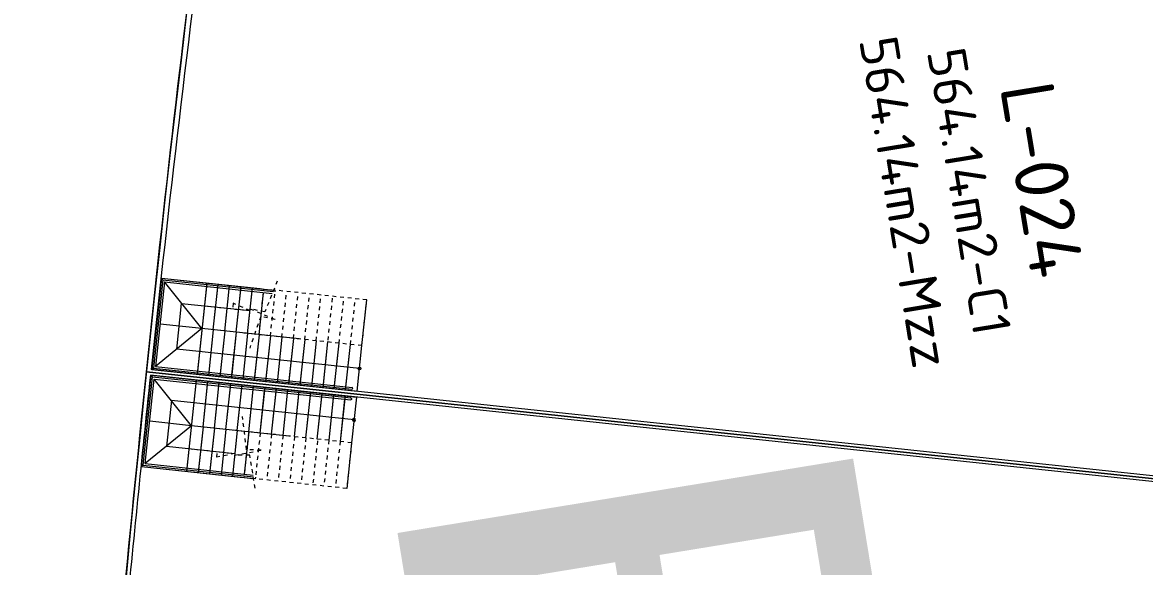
# Model space of a CAD drawing. Header units: metres. Extents: x 2 to 659295185, y -28 to 1124222152.
# Drawn here: x 655405.96 to 655435.25, y 1126561.16 to 1126575.36 of the extents above; entities that cross this region are included whole.
import ezdxf
from ezdxf.enums import TextEntityAlignment as Align

# ---------------------------------------------------------------- set-up
doc = ezdxf.new("R2010")
doc.units = ezdxf.units.M
doc.header["$MEASUREMENT"] = 0
for name, pattern in [('CCSM_C1_CUERPO CK$0$HIDDEN', [0.375, 0.25, -0.125]), ('CCSM_C1_CUERPO HP$0$CONTINUA', [0]), ('CONTINUA', [0]), ('HIDDEN', [0.375, 0.25, -0.125])]:
    doc.linetypes.add(name, pattern=pattern)
doc.layers.get('0').update_dxf_attribs({"linetype": 'CONTINUOUS'})
doc.layers.add('CCSM_C1_CUERPO HP$0$A-AREAS COMERCIALES', color=151, linetype='CONTINUOUS', plot=False)
for name, color, linetype in [('CCSM_C1_CUERPO HP$0$A-LOCAL ID', 7, 'CONTINUOUS'), ('CCSM_C1_CUERPO HP$0$A-PARED', 2, 'CCSM_C1_CUERPO HP$0$CONTINUA'), ('CCSM_C1_CUERPO HP$0$ID_AREA EXACTA', 7, 'CONTINUOUS'), ('CCSM_C1_CUERPO HP$0$ID_Nº LOCAL', 7, 'CONTINUOUS'), ('CCSM_C1_CUERPO HP$0$ID_RUBRO', 7, 'CONTINUOUS'), ('CCSM_C1_CUERPO HP$0$ID_USO', 7, 'CONTINUOUS')]:
    doc.layers.add(name, color=color, linetype=linetype)
doc.layers.add('NOMBRES LOCATARIOS', color=7, linetype='CONTINUA', lineweight=0)
doc.layers.add('XREF ESCALERAS', color=252, linetype='CONTINUOUS', lineweight=0)
doc.styles.add('CCSM_C1_CUERPO HP$0$ROMANS', font='romans__.ttf')
doc.styles.get("Standard").update_dxf_attribs({"font": 'tahoma.ttf'})

# ---------------------------------------------------------------- blocks, each defined once
blk = doc.blocks.new('CCSM_C1_CUERPO HP$0$IDENT LOCAL')
at = {"layer": 'CCSM_C1_CUERPO HP$0$ID_AREA EXACTA', "style": 'CCSM_C1_CUERPO HP$0$ROMANS'}
blk.add_attdef('AREA-EXACTA', text='', height=0.5, dxfattribs=at).set_placement((0, 1.245), align=Align.BOTTOM_CENTER)
at = {"layer": 'CCSM_C1_CUERPO HP$0$ID_Nº LOCAL', "style": 'CCSM_C1_CUERPO HP$0$ROMANS'}
blk.add_attdef('NºLOCAL', text='', height=0.7, dxfattribs=at).set_placement((0, 2.05), align=Align.BOTTOM_CENTER)
at = {"layer": 'CCSM_C1_CUERPO HP$0$ID_RUBRO', "style": 'CCSM_C1_CUERPO HP$0$ROMANS'}
blk.add_attdef('RUBRO', text='', height=0.35, dxfattribs=at).set_placement((0, 0.395), align=Align.BOTTOM_CENTER)
at = {"layer": 'CCSM_C1_CUERPO HP$0$ID_USO', "style": 'CCSM_C1_CUERPO HP$0$ROMANS'}
blk.add_attdef('USO', text='', height=0.35, dxfattribs=at).set_placement((0, -0.455), align=Align.BOTTOM_CENTER)
blk = doc.blocks.new('stairs3')
for p, q in [((655563.519, 1126395.991), (655562.335, 1126395.797)), ((655563.519, 1126395.991), (655562.335, 1126395.797)), ((655563.103, 1126391.667), (655565.383, 1126392.04))]:
    blk.add_line(p, q)
at = {"layer": 'XREF ESCALERAS'}
for p, q in [((655564.703, 1126396.185), (655563.519, 1126395.991)), ((655564.703, 1126396.185), (655563.519, 1126395.991)), ((655565.575, 1126390.866), (655564.703, 1126396.185)), ((655565.575, 1126390.866), (655564.703, 1126396.185)), ((655564.752, 1126395.889), (655563.568, 1126395.695)), ((655564.111, 1126396.088), (655564.887, 1126391.356)), ((655565.472, 1126390.94), (655564.637, 1126396.034)), ((655565.529, 1126390.899), (655564.686, 1126396.041)), ((655564.752, 1126395.889), (655564.712, 1126395.882)), ((655564.663, 1126395.874), (655563.568, 1126395.695)), ((655564.8, 1126395.593), (655563.616, 1126395.399)), ((655564.8, 1126395.593), (655564.761, 1126395.586)), ((655564.711, 1126395.578), (655563.616, 1126395.399)), ((655563.665, 1126395.103), (655564.849, 1126395.297)), ((655563.665, 1126395.103), (655564.76, 1126395.282)), ((655564.809, 1126395.29), (655564.849, 1126395.297)), ((655563.713, 1126394.807), (655564.897, 1126395.001)), ((655563.713, 1126394.807), (655564.808, 1126394.986)), ((655564.858, 1126394.994), (655564.897, 1126395.001)), ((655563.762, 1126394.511), (655564.946, 1126394.705)), ((655563.762, 1126394.511), (655564.857, 1126394.69)), ((655564.906, 1126394.698), (655564.946, 1126394.705)), ((655563.785, 1126394.367), (655564.198, 1126391.846)), ((655563.81, 1126394.215), (655564.994, 1126394.409)), ((655563.81, 1126394.215), (655564.906, 1126394.394)), ((655564.955, 1126394.402), (655564.994, 1126394.409)), ((655563.859, 1126393.919), (655565.043, 1126394.113)), ((655563.859, 1126393.919), (655564.954, 1126394.098)), ((655565.003, 1126394.106), (655565.043, 1126394.113)), ((655563.907, 1126393.622), (655565.091, 1126393.817)), ((655563.907, 1126393.622), (655565.003, 1126393.802)), ((655565.052, 1126393.81), (655565.091, 1126393.817)), ((655562.762, 1126393.435), (655562.723, 1126393.428)), ((655563.207, 1126390.478), (655562.73, 1126393.384)), ((655563.24, 1126390.524), (655562.772, 1126393.38)), ((655563.281, 1126390.581), (655562.823, 1126393.374)), ((655563.956, 1126393.326), (655562.86, 1126393.147)), ((655563.956, 1126393.326), (655565.14, 1126393.521)), ((655563.956, 1126393.326), (655565.051, 1126393.506)), ((655565.1, 1126393.514), (655565.14, 1126393.521)), ((655562.811, 1126393.139), (655562.772, 1126393.132)), ((655563.207, 1126390.478), (655562.787, 1126393.04)), ((655564.004, 1126393.03), (655562.82, 1126392.836)), ((655564.004, 1126393.03), (655562.909, 1126392.851)), ((655564.004, 1126393.03), (655565.188, 1126393.224)), ((655564.004, 1126393.03), (655565.1, 1126393.21)), ((655565.149, 1126393.218), (655565.188, 1126393.224)), ((655562.86, 1126392.843), (655562.82, 1126392.836)), ((655564.053, 1126392.734), (655562.869, 1126392.54)), ((655564.053, 1126392.734), (655562.957, 1126392.555)), ((655563.703, 1126391.159), (655563.412, 1126392.933)), ((655564.026, 1126392.897), (655564.198, 1126391.846)), ((655564.053, 1126392.734), (655565.237, 1126392.928)), ((655564.053, 1126392.734), (655565.148, 1126392.914)), ((655565.198, 1126392.922), (655565.237, 1126392.928)), ((655562.908, 1126392.547), (655562.869, 1126392.54)), ((655564.101, 1126392.438), (655562.917, 1126392.244)), ((655564.101, 1126392.438), (655563.006, 1126392.259)), ((655564.101, 1126392.438), (655565.286, 1126392.632)), ((655564.101, 1126392.438), (655565.197, 1126392.618)), ((655565.246, 1126392.626), (655565.286, 1126392.632)), ((655562.957, 1126392.251), (655562.917, 1126392.244)), ((655564.15, 1126392.142), (655562.966, 1126391.948)), ((655564.15, 1126392.142), (655563.054, 1126391.963)), ((655564.15, 1126392.142), (655565.334, 1126392.336)), ((655564.15, 1126392.142), (655565.245, 1126392.322)), ((655565.295, 1126392.33), (655565.334, 1126392.336)), ((655563.005, 1126391.955), (655562.966, 1126391.948)), ((655563.014, 1126391.652), (655565.383, 1126392.04)), ((655563.103, 1126391.667), (655565.294, 1126392.026)), ((655564.198, 1126391.846), (655563.282, 1126390.581)), ((655564.198, 1126391.846), (655565.471, 1126390.94)), ((655564.198, 1126391.846), (655564.376, 1126390.761)), ((655565.343, 1126392.034), (655565.383, 1126392.04)), ((655563.014, 1126391.652), (655563.054, 1126391.659)), ((655564.887, 1126391.356), (655563.703, 1126391.162)), ((655563.281, 1126390.581), (655565.472, 1126390.94)), ((655563.207, 1126390.478), (655565.575, 1126390.866)), ((655563.207, 1126390.478), (655565.575, 1126390.866)), ((655563.24, 1126390.524), (655565.529, 1126390.899)), ((655564.384, 1126390.711), (655564.391, 1126390.672)), ((655564.384, 1126390.711), (655564.391, 1126390.672)), ((655565.529, 1126390.899), (655565.575, 1126390.866)), ((655563.24, 1126390.524), (655563.207, 1126390.478))]:
    blk.add_line(p, q, dxfattribs=at)
at = {"layer": 'XREF ESCALERAS', "linetype": 'HIDDEN', "ltscale": 0.02}
for p, q in [((655563.519, 1126395.991), (655562.335, 1126395.797)), ((655562.335, 1126395.797), (655562.73, 1126393.384)), ((655563.568, 1126395.695), (655562.383, 1126395.501)), ((655563.616, 1126395.399), (655562.432, 1126395.205)), ((655563.616, 1126395.103), (655562.432, 1126394.909)), ((655563.713, 1126394.807), (655562.529, 1126394.613)), ((655563.762, 1126394.511), (655562.577, 1126394.317)), ((655563.81, 1126394.215), (655562.626, 1126394.02)), ((655563.859, 1126393.919), (655562.674, 1126393.724))]:
    blk.add_line(p, q, dxfattribs=at)
at = {"layer": 'XREF ESCALERAS', "linetype": 'CCSM_C1_CUERPO CK$0$HIDDEN', "ltscale": 0.02}
for p, q in [((655563.519, 1126395.991), (655563.785, 1126394.367)), ((655563.519, 1126395.991), (655564.026, 1126392.897)), ((655563.907, 1126393.622), (655562.723, 1126393.428)), ((655562.787, 1126393.04), (655562.73, 1126393.384)), ((655563.956, 1126393.326), (655562.772, 1126393.132))]:
    blk.add_line(p, q, dxfattribs=at)
for points in [[(655562.479, 1126393.412), (655563.342, 1126393.318), (655563.365, 1126392.919), (655563.46, 1126393.624), (655563.491, 1126393.243), (655564.362, 1126393.185)], [(655563.606, 1126391.749), (655563.412, 1126392.933), (655563.342, 1126392.457), (655563.486, 1126392.485)]]:
    blk.add_lwpolyline(points, dxfattribs=at)
at = {"layer": 'XREF ESCALERAS'}
blk.add_circle((655564.111, 1126396.088), 0.0379, dxfattribs=at)
blk.add_arc((655564.662, 1126396.031), 0.0258, 22.8201, 174.2948, dxfattribs=at)

msp = doc.modelspace()

# ---------------------------------------------------------------- linework, layer by layer
at = {"layer": 'CCSM_C1_CUERPO HP$0$A-AREAS COMERCIALES', "lineweight": 5}
msp.add_lwpolyline([(655409.196, 1126566.2383, -0.005573), (655410.7233, 1126579.4814), (655457.433, 1126573.4394), (655457.4106, 1126573.2664), (655459.272, 1126573.0255, 0.004013), (655458.4127, 1126566.0392), (655446.493, 1126567.4275, 0.0019877), (655445.931, 1126562.3406), (655409.196, 1126566.2383)], format="xyb", close=True, dxfattribs=at)
msp.add_lwpolyline([(655407.0297, 1126539.7732, -0.0110222), (655409.196, 1126566.2383), (655445.9309, 1126562.3406), (655445.3106, 1126556.1574), (655444.7636, 1126549.9712), (655456.7412, 1126548.9819, 0.0073484), (655455.8108, 1126535.6789, 0.0783457), (655451.3817, 1126536.0178, 0.1384603), (655447.2392, 1126534.54), (655443.8984, 1126537.5848), (655407.0297, 1126539.7732)], format="xyb", dxfattribs=at)
at = {"layer": 'CCSM_C1_CUERPO HP$0$A-PARED', "lineweight": 5}
for points in [[(655445.8485, 1126562.274), (655409.3002, 1126566.1518)], [(655445.8643, 1126562.4232), (655409.3161, 1126566.3009)]]:
    msp.add_lwpolyline(points, dxfattribs=at)
for centre, radius, start, end in [((656008.3081, 1126503.8781), 602.3488, 172.8038156, 180.4087647), ((655980.5837, 1126505.4916), 574.4949, 172.6171082, 173.9239601), ((655979.8541, 1126505.5736), 573.7608, 173.9393676, 174.5916385)]:
    msp.add_arc(centre, radius, start, end, dxfattribs=at)

# ---------------------------------------------------------------- block references
at = {"layer": 'CCSM_C1_CUERPO HP$0$A-LOCAL ID', "lineweight": 5}
ref = msp.add_blockref('CCSM_C1_CUERPO HP$0$IDENT LOCAL', (655427.4265, 1126570.4143), dxfattribs=dict(at, xscale=1.999999999948356, yscale=1.999999999948356, zscale=1.999999999948356, rotation=279.3084512809283))
ref.add_attrib('NºLOCAL', 'L-024', dxfattribs={"layer": 'CCSM_C1_CUERPO HP$0$ID_Nº LOCAL', "height": 1.4, "rotation": 279.30845, "style": 'CCSM_C1_CUERPO HP$0$ROMANS'}).set_placement((655431.4725, 1126571.0774), align=Align.BOTTOM_CENTER)
ref.add_attrib('RUBRO', '564.14m2-Mzz', dxfattribs={"layer": 'CCSM_C1_CUERPO HP$0$ID_RUBRO', "height": 1, "rotation": 279.30845, "style": 'CCSM_C1_CUERPO HP$0$ROMANS'}).set_placement((655428.2067, 1126570.5421), align=Align.BOTTOM_CENTER)
ref.add_attrib('AREA-EXACTA', '564.14m2-C1', dxfattribs={"layer": 'CCSM_C1_CUERPO HP$0$ID_AREA EXACTA', "height": 1, "rotation": 279.30845, "style": 'CCSM_C1_CUERPO HP$0$ROMANS'}).set_placement((655429.8843, 1126570.8171), align=Align.BOTTOM_CENTER)
at = {"layer": 'XREF ESCALERAS', "rotation": 254.6349929017008}
msp.add_blockref('stairs3', (-257017.9947, 2057156.9582), dxfattribs=at)
at = {"layer": 'XREF ESCALERAS', "xscale": -1, "rotation": 273.2520394520202}
msp.add_blockref('stairs3', (-431978.5291, 408157.996), dxfattribs=at)

# ---------------------------------------------------------------- texts
at = {"layer": 'NOMBRES LOCATARIOS', "insert": (655427.4305, 1126565.2787), "char_height": 12.05097, "attachment_point": 1, "rotation": 279.28131}
msp.add_mtext_dynamic_manual_height_columns('{\\fCalibri|b0|i0|c0|p34;\\C7;BECO}', width=10.120687, gutter_width=25, heights=[0], dxfattribs=at)

doc.saveas('drawing.dxf')
